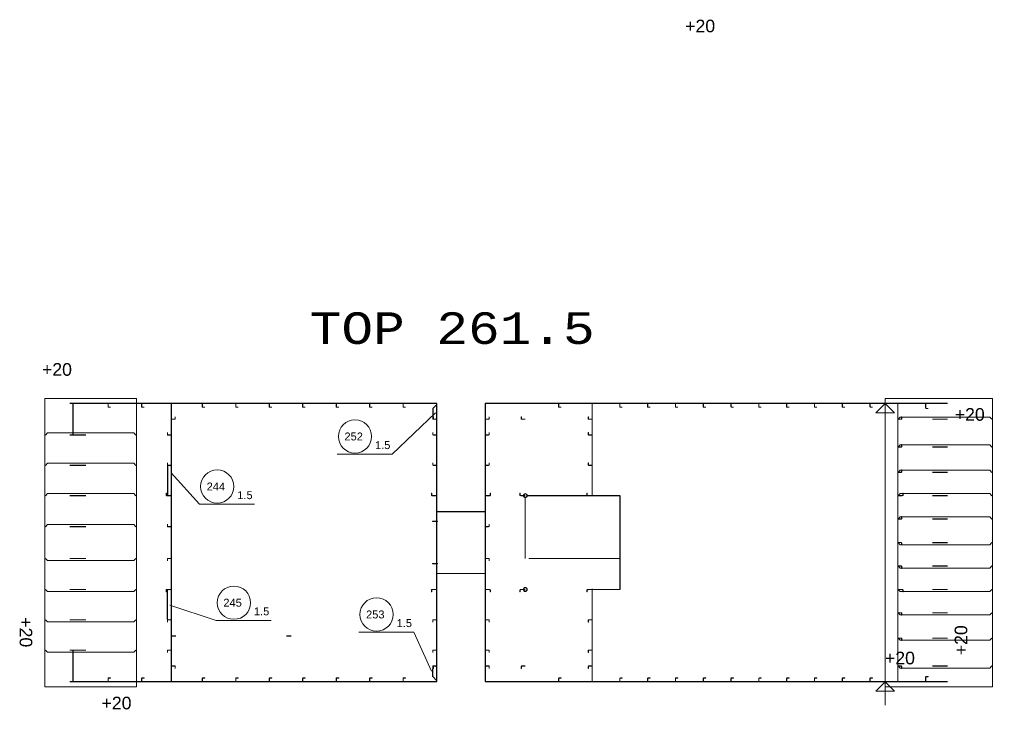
# Model space of a CAD drawing. Header units: inches. Extents: x -13175 to 44880, y -10439 to 22675.
# Drawn here: x -13175 to -5474, y 9105 to 14563 of the extents above; entities that cross this region are included whole.
import ezdxf

# ---------------------------------------------------------------- set-up
doc = ezdxf.new("R2010")
doc.units = ezdxf.units.IN
doc.header["$MEASUREMENT"] = 0
doc.linetypes.add('Short_dashed', pattern=[5, 3.75, -1.25])
doc.layers.get('0').update_dxf_attribs({"linetype": 'CONTINUOUS'})
doc.styles.add('Style_ARIAL', font='ARIAL')
doc.styles.add('Style_Courier_New', font='Courier New')

msp = doc.modelspace()

# ---------------------------------------------------------------- linework, layer by layer
at = {"color": 3, "lineweight": 0}
for p, q in [((-12973.57081, 9285.6668), (-12973.57081, 11565.66672)), ((-12973.57081, 11565.66672), (-12248.57081, 11565.66672)), ((-12248.57081, 11565.66672), (-12248.57081, 9285.6668)), ((-5473.57105, 11565.66672), (-6323.57105, 11565.66672)), ((-6323.57105, 11565.66672), (-6323.57105, 9285.6668)), ((-5473.57105, 9285.6668), (-5473.57105, 11565.66672)), ((-12775.20274, 11527.16689), (-9872.07087, 11527.16689)), ((-12775.20274, 11525.66695), (-9872.07087, 11525.66695)), ((-12751.86671, 11525.66657), (-12751.86671, 11277.66662)), ((-12749.63435, 11525.66657), (-12749.63435, 11277.66662)), ((-12473.57081, 11500.11191), (-12473.57081, 11525.66657)), ((-12472.07087, 11500.11191), (-12472.07087, 11525.66657)), ((-12208.57066, 11500.11191), (-12208.57066, 11525.66657)), ((-12207.07072, 11500.11191), (-12207.07072, 11525.66657)), ((-11973.57081, 9325.66676), (-11973.57081, 11525.66695)), ((-11972.07087, 9325.66676), (-11972.07087, 11525.66695)), ((-11728.57112, 11500.11191), (-11728.57112, 11525.66695)), ((-11727.0708, 11500.11191), (-11727.0708, 11525.66695)), ((-11463.57097, 11500.11191), (-11463.57097, 11525.66695)), ((-11462.07103, 11500.11191), (-11462.07103, 11525.66695)), ((-11198.57081, 11500.11191), (-11198.57081, 11525.66695)), ((-11197.07087, 11500.11191), (-11197.07087, 11525.66695)), ((-10933.57104, 11500.11191), (-10933.57104, 11525.66695)), ((-10932.0711, 11500.11191), (-10932.0711, 11525.66695)), ((-10668.57089, 11500.11191), (-10668.57089, 11525.66695)), ((-10667.07095, 11500.11191), (-10667.07095, 11525.66695)), ((-10403.57112, 11500.11191), (-10403.57112, 11525.66695)), ((-10402.0708, 11500.11191), (-10402.0708, 11525.66695)), ((-10138.57097, 11500.11191), (-10138.57097, 11525.66695)), ((-10137.07103, 11500.11191), (-10137.07103, 11525.66695)), ((-9873.57081, 9325.66676), (-9873.57081, 11525.66657)), ((-9873.57081, 11402.16689), (-9873.57081, 11510.6668)), ((-9872.07087, 9325.66676), (-9872.07087, 11525.66657)), ((-9488.57097, 11525.66695), (-5829.62674, 11525.66695)), ((-9488.57097, 9325.66676), (-9488.57097, 11525.66657)), ((-9487.07103, 9325.66676), (-9487.07103, 11525.66657)), ((-8908.57085, 11500.11191), (-8908.57085, 11525.66657)), ((-8907.07091, 11500.11191), (-8907.07091, 11525.66657)), ((-8643.57089, 10797.66669), (-8643.57089, 11525.66657)), ((-8642.07095, 10797.66669), (-8642.07095, 11525.66657)), ((-8423.571, 11500.11191), (-8423.571, 11525.66657)), ((-8422.07087, 11500.11191), (-8422.07087, 11525.66657)), ((-8203.57093, 11500.11191), (-8203.57093, 11525.66657)), ((-8202.07099, 11500.11191), (-8202.07099, 11525.66657)), ((-7983.57085, 11500.11191), (-7983.57085, 11525.66657)), ((-7982.07091, 11500.11191), (-7982.07091, 11525.66657)), ((-7763.57097, 11500.11191), (-7763.57097, 11525.66657)), ((-7762.07093, 11500.11191), (-7762.07093, 11525.66657)), ((-7543.57089, 11500.11191), (-7543.57089, 11525.66657)), ((-7542.07095, 11500.11191), (-7542.07095, 11525.66657)), ((-7323.57091, 11500.11191), (-7323.57091, 11525.66657)), ((-7322.07097, 11500.11191), (-7322.07097, 11525.66657)), ((-7103.57093, 11500.11191), (-7103.57093, 11525.66657)), ((-7102.07099, 11500.11191), (-7102.07099, 11525.66657)), ((-6883.57095, 11500.11191), (-6883.57095, 11525.66657)), ((-6882.07096, 11500.11191), (-6882.07096, 11525.66657)), ((-6663.57097, 11500.11191), (-6663.57097, 11525.66657)), ((-6662.07093, 11500.11191), (-6662.07093, 11525.66657)), ((-6443.57096, 11500.11191), (-6443.57096, 11525.66657)), ((-6442.07095, 11500.11191), (-6442.07095, 11525.66657)), ((-6223.57106, 9325.66676), (-6223.57106, 11525.66695)), ((-6222.07106, 9325.66676), (-6222.07106, 11525.66695)), ((-6003.57097, 11490.11207), (-6003.57097, 11525.66657)), ((-6002.07096, 11490.11207), (-6002.07096, 11525.66657)), ((-11972.07087, 11402.16689), (-11946.51622, 11402.16689)), ((-11972.07087, 11400.66695), (-11946.51622, 11400.66695)), ((-9899.12547, 11402.16689), (-9873.57081, 11402.16689)), ((-9899.12547, 11400.66657), (-9873.57081, 11400.66657)), ((-9899.07092, 11420.66665), (-9899.07092, 11402.16689)), ((-9899.07092, 11402.16689), (-9873.57081, 11402.16689)), ((-9487.07103, 11402.16689), (-9461.51637, 11402.16689)), ((-9487.07103, 11400.66657), (-9461.51637, 11400.66657)), ((-9199.12566, 11402.16689), (-9173.57081, 11402.16689)), ((-9199.12566, 11400.66657), (-9173.57081, 11400.66657)), ((-8669.12555, 11402.16689), (-8643.57089, 11402.16689)), ((-8669.12555, 11400.66657), (-8643.57089, 11400.66657)), ((-6222.07096, 11402.16689), (-6196.51628, 11402.16689)), ((-6222.07096, 11400.66657), (-6196.51628, 11400.66657)), ((-5949.00113, 11402.66662), (-5829.62664, 11402.66662)), ((-5949.00113, 11400.66657), (-5829.62664, 11400.66657)), ((-12775.20274, 11277.66662), (-12649.61528, 11277.66662)), ((-12775.20274, 11275.66695), (-12649.61528, 11275.66695)), ((-11999.12585, 11277.16689), (-11973.57081, 11277.16689)), ((-11999.12585, 11275.66695), (-11973.57081, 11275.66695)), ((-9899.12547, 11277.16689), (-9873.57081, 11277.16689)), ((-9899.12547, 11275.66657), (-9873.57081, 11275.66657)), ((-9487.07103, 11277.16689), (-9461.51637, 11277.16689)), ((-9487.07103, 11275.66657), (-9461.51637, 11275.66657)), ((-8669.12555, 11277.16689), (-8643.57089, 11277.16689)), ((-8669.12555, 11275.66657), (-8643.57089, 11275.66657)), ((-6222.07096, 11182.16681), (-6196.51628, 11182.16681)), ((-6222.07096, 11180.66687), (-6196.51628, 11180.66687)), ((-5949.00113, 11182.66692), (-5829.62664, 11182.66692)), ((-5949.00113, 11180.66687), (-5829.62664, 11180.66687)), ((-12775.20274, 11037.66684), (-12649.61528, 11037.66684)), ((-12775.20274, 11035.6668), (-12649.61528, 11035.6668)), ((-11999.12585, 11037.16674), (-11973.57081, 11037.16674)), ((-11999.12585, 11035.6668), (-11973.57081, 11035.6668)), ((-11973.57081, 11035.6668), (-11999.07092, 11035.6668)), ((-11973.57081, 10797.66669), (-11973.57081, 11035.6668)), ((-9899.12547, 11037.16674), (-9873.57081, 11037.16674)), ((-9899.12547, 11035.6668), (-9873.57081, 11035.6668)), ((-9487.07103, 11037.16674), (-9461.51637, 11037.16674)), ((-9487.07103, 11035.6668), (-9461.51637, 11035.6668)), ((-8669.12555, 11037.16674), (-8643.57089, 11037.16674)), ((-8669.12555, 11035.6668), (-8643.57089, 11035.6668)), ((-6222.07096, 10982.16681), (-6196.51628, 10982.16681)), ((-6222.07096, 10980.66687), (-6196.51628, 10980.66687)), ((-5949.00113, 10982.66692), (-5829.62664, 10982.66692)), ((-5949.00113, 10980.66687), (-5829.62664, 10980.66687)), ((-12775.20274, 10797.66669), (-12649.61528, 10797.66669)), ((-12775.20274, 10795.66665), (-12649.61528, 10795.66665)), ((-12007.64407, 10797.66669), (-11973.57081, 10797.66669)), ((-12007.64407, 10795.66665), (-11973.57081, 10795.66665)), ((-11999.07092, 10797.66669), (-11973.57081, 10797.66669)), ((-9907.64407, 10797.66669), (-9873.57081, 10797.66669)), ((-9907.64407, 10795.66665), (-9873.57081, 10795.66665)), ((-9487.07103, 10797.66669), (-9452.99815, 10797.66669)), ((-9487.07103, 10795.66665), (-9452.99815, 10795.66665)), ((-9207.64407, 10797.66669), (-9173.571, 10797.66669)), ((-9207.64407, 10795.66665), (-9173.571, 10795.66665)), ((-9157.57083, 10797.66669), (-8423.571, 10797.66669)), ((-9157.57083, 10795.66665), (-8423.571, 10795.66665)), ((-8677.64415, 10797.66669), (-8643.57089, 10797.66669)), ((-8677.64415, 10795.66665), (-8643.57089, 10795.66665)), ((-8423.571, 10053.66683), (-8423.571, 10797.66669)), ((-8421.57096, 10053.66683), (-8421.57096, 10797.66669)), ((-6222.07096, 10797.66669), (-6187.99772, 10797.66669)), ((-6222.07096, 10795.66665), (-6187.99772, 10795.66665)), ((-5949.00113, 10797.66669), (-5829.62664, 10797.66669)), ((-5949.00113, 10795.66665), (-5829.62664, 10795.66665)), ((-9173.57081, 10300.66676), (-9173.57081, 10780.66687)), ((-9171.57096, 10300.66676), (-9171.57096, 10780.66687)), ((-12775.20274, 10552.66681), (-12649.61528, 10552.66681)), ((-11999.12585, 10552.16689), (-11973.57081, 10552.16689)), ((-9487.07103, 10552.1667), (-9461.51637, 10552.1667)), ((-6222.07096, 10612.16674), (-6196.51628, 10612.16674)), ((-6222.07096, 10610.6668), (-6196.51628, 10610.6668)), ((-5949.00113, 10612.66684), (-5829.62664, 10612.66684)), ((-5949.00113, 10610.6668), (-5829.62664, 10610.6668)), ((-12775.20274, 10550.66676), (-12649.61528, 10550.66676)), ((-11999.12585, 10550.66676), (-11973.57081, 10550.66676)), ((-9487.07103, 10550.66676), (-9461.51637, 10550.66676)), ((-6222.07096, 10426.41673), (-6196.51628, 10426.41673)), ((-6222.07096, 10424.91679), (-6196.51628, 10424.91679)), ((-5949.00113, 10426.66678), (-5829.62664, 10426.66678)), ((-5949.00113, 10424.66674), (-5829.62664, 10424.66674)), ((-12775.20274, 10300.66676), (-12649.61528, 10300.66676)), ((-12775.20274, 10298.66691), (-12649.61528, 10298.66691)), ((-11999.12585, 10300.66676), (-11973.57081, 10300.66676)), ((-11999.12585, 10299.16682), (-11973.57081, 10299.16682)), ((-9487.07103, 10300.66676), (-9461.51637, 10300.66676)), ((-9487.07103, 10299.16682), (-9461.51637, 10299.16682)), ((-9142.97084, 10300.66676), (-8423.571, 10300.66676)), ((-9142.97084, 10298.66671), (-8423.571, 10298.66671)), ((-6222.07096, 10240.66672), (-6196.51628, 10240.66672)), ((-6222.07096, 10239.16678), (-6196.51628, 10239.16678)), ((-5949.00113, 10240.66672), (-5829.62664, 10240.66672)), ((-5949.00113, 10238.66668), (-5829.62664, 10238.66668)), ((-12775.20274, 10055.66687), (-12649.61528, 10055.66687)), ((-12775.20274, 10053.66683), (-12649.61528, 10053.66683)), ((-12007.64407, 10055.66687), (-11973.57081, 10055.66687)), ((-12007.64407, 10053.66683), (-11973.57081, 10053.66683)), ((-11999.07092, 10053.66683), (-11973.57081, 10053.66683)), ((-11973.57081, 10053.66683), (-11973.57081, 9815.66691)), ((-9907.64407, 10055.66687), (-9873.57081, 10055.66687)), ((-9907.64407, 10053.66683), (-9873.57081, 10053.66683)), ((-9487.07103, 10055.66687), (-9452.99815, 10055.66687)), ((-9487.07103, 10053.66683), (-9452.99815, 10053.66683)), ((-9207.64407, 10055.66687), (-9173.571, 10055.66687)), ((-9207.64407, 10053.66683), (-9173.571, 10053.66683)), ((-8677.64415, 10055.66668), (-8643.57089, 10055.66668)), ((-8677.64415, 10053.66683), (-8643.57089, 10053.66683)), ((-8643.57089, 10060.6668), (-8643.57089, 9325.66676)), ((-8642.07095, 10060.6668), (-8642.07095, 9325.66676)), ((-8642.07095, 10055.66668), (-8423.571, 10055.66668)), ((-8642.07095, 10053.66683), (-8423.571, 10053.66683)), ((-6222.07096, 10055.66668), (-6187.99772, 10055.66668)), ((-6222.07096, 10053.66683), (-6187.99772, 10053.66683)), ((-5949.00113, 10055.66668), (-5829.62664, 10055.66668)), ((-5949.00113, 10053.66683), (-5829.62664, 10053.66683)), ((-6222.07096, 9870.66684), (-6196.51628, 9870.66684)), ((-6222.07096, 9869.16671), (-6196.51628, 9869.16671)), ((-5949.00113, 9870.66684), (-5829.62664, 9870.66684)), ((-5949.00113, 9868.66679), (-5829.62664, 9868.66679)), ((-12775.20274, 9815.66691), (-12649.61528, 9815.66691)), ((-12775.20274, 9813.66687), (-12649.61528, 9813.66687)), ((-11999.12585, 9815.66691), (-11973.57081, 9815.66691)), ((-11999.12585, 9814.16678), (-11973.57081, 9814.16678)), ((-11973.57081, 9815.66691), (-11999.07092, 9815.66691)), ((-9899.12585, 9815.66691), (-9873.57081, 9815.66691)), ((-9899.12585, 9814.16678), (-9873.57081, 9814.16678)), ((-9487.07103, 9815.66691), (-9461.51637, 9815.66691)), ((-9487.07103, 9814.16678), (-9461.51637, 9814.16678)), ((-8669.12555, 9815.66672), (-8643.57089, 9815.66672)), ((-8669.12555, 9814.16678), (-8643.57089, 9814.16678)), ((-11973.57081, 9688.66687), (-11938.57097, 9688.66687)), ((-11973.57081, 9685.6668), (-11938.57097, 9685.6668)), ((-11060.57109, 9688.66687), (-11025.57086, 9688.66687)), ((-11060.57109, 9685.6668), (-11025.57086, 9685.6668)), ((-6222.07096, 9670.66684), (-6196.51628, 9670.66684)), ((-6222.07096, 9669.16671), (-6196.51628, 9669.16671)), ((-5949.00113, 9670.66684), (-5829.62664, 9670.66684)), ((-5949.00113, 9668.66679), (-5829.62664, 9668.66679)), ((-12775.20274, 9575.66676), (-12649.61528, 9575.66676)), ((-12775.20274, 9573.66691), (-12649.61528, 9573.66691)), ((-12751.86671, 9325.66676), (-12751.86671, 9573.66671)), ((-12749.63435, 9325.66676), (-12749.63435, 9573.66671)), ((-11999.12585, 9575.66676), (-11973.57081, 9575.66676)), ((-11999.12585, 9574.16682), (-11973.57081, 9574.16682)), ((-9899.12547, 9575.66676), (-9873.57081, 9575.66676)), ((-9899.12547, 9574.16682), (-9873.57081, 9574.16682)), ((-9487.07103, 9575.66676), (-9461.51637, 9575.66676)), ((-9487.07103, 9574.16682), (-9461.51637, 9574.16682)), ((-8669.12555, 9575.66676), (-8643.57089, 9575.66676)), ((-8669.12555, 9574.16682), (-8643.57089, 9574.16682)), ((-11972.07087, 9450.66676), (-11946.51622, 9450.66676)), ((-11972.07087, 9449.16682), (-11946.51622, 9449.16682)), ((-9899.12547, 9450.66676), (-9873.57081, 9450.66676)), ((-9899.12547, 9449.16682), (-9873.57081, 9449.16682)), ((-9899.07092, 9430.66687), (-9899.07092, 9449.16682)), ((-9899.07092, 9449.16682), (-9873.57081, 9449.16682)), ((-9873.57081, 9449.16682), (-9873.57081, 9340.66691)), ((-9487.07103, 9450.66676), (-9461.51637, 9450.66676)), ((-9487.07103, 9449.16682), (-9461.51637, 9449.16682)), ((-9199.12566, 9450.66676), (-9173.57081, 9450.66676)), ((-9199.12566, 9449.16682), (-9173.57081, 9449.16682)), ((-8669.12555, 9450.66676), (-8643.57089, 9450.66676)), ((-8669.12555, 9449.16682), (-8643.57089, 9449.16682)), ((-6222.07096, 9450.66676), (-6196.51628, 9450.66676)), ((-6222.07096, 9449.16682), (-6196.51628, 9449.16682)), ((-5949.00113, 9450.66676), (-5829.62664, 9450.66676)), ((-5949.00113, 9448.66671), (-5829.62664, 9448.66671)), ((-12775.20274, 9325.66676), (-9872.07087, 9325.66676)), ((-12775.20274, 9324.16682), (-9872.07087, 9324.16682)), ((-12473.57081, 9351.22161), (-12473.57081, 9325.66676)), ((-12472.07087, 9351.22161), (-12472.07087, 9325.66676)), ((-12208.57066, 9351.22161), (-12208.57066, 9325.66676)), ((-12207.07072, 9351.22161), (-12207.07072, 9325.66676)), ((-11728.57112, 9351.22161), (-11728.57112, 9325.66676)), ((-11727.0708, 9351.22161), (-11727.0708, 9325.66676)), ((-11463.57097, 9351.22161), (-11463.57097, 9325.66676)), ((-11462.07103, 9351.22161), (-11462.07103, 9325.66676)), ((-11198.57081, 9351.22161), (-11198.57081, 9325.66676)), ((-11197.07087, 9351.22161), (-11197.07087, 9325.66676)), ((-10933.57104, 9351.22161), (-10933.57104, 9325.66676)), ((-10932.0711, 9351.22161), (-10932.0711, 9325.66676)), ((-10668.57089, 9351.22161), (-10668.57089, 9325.66676)), ((-10667.07095, 9351.22161), (-10667.07095, 9325.66676)), ((-10403.57112, 9351.22161), (-10403.57112, 9325.66676)), ((-10402.0708, 9351.22161), (-10402.0708, 9325.66676)), ((-10138.57097, 9351.22161), (-10138.57097, 9325.66676)), ((-10137.07103, 9351.22161), (-10137.07103, 9325.66676)), ((-9488.57097, 9325.66676), (-5829.62674, 9325.66676)), ((-8908.57085, 9351.22161), (-8908.57085, 9325.66676)), ((-8907.07091, 9351.22161), (-8907.07091, 9325.66676)), ((-8423.571, 9351.22161), (-8423.571, 9325.66676)), ((-8422.07087, 9351.22161), (-8422.07087, 9325.66676)), ((-8203.57093, 9351.22161), (-8203.57093, 9325.66676)), ((-8202.07099, 9351.22161), (-8202.07099, 9325.66676)), ((-7983.57085, 9351.22161), (-7983.57085, 9325.66676)), ((-7982.07091, 9351.22161), (-7982.07091, 9325.66676)), ((-7763.57097, 9351.22161), (-7763.57097, 9325.66676)), ((-7762.07093, 9351.22161), (-7762.07093, 9325.66676)), ((-7543.57089, 9351.22161), (-7543.57089, 9325.66676)), ((-7542.07095, 9351.22161), (-7542.07095, 9325.66676)), ((-7323.57091, 9351.22161), (-7323.57091, 9325.66676)), ((-7322.07097, 9351.22161), (-7322.07097, 9325.66676)), ((-7103.57093, 9351.22161), (-7103.57093, 9325.66676)), ((-7102.07099, 9351.22161), (-7102.07099, 9325.66676)), ((-6883.57095, 9351.22161), (-6883.57095, 9325.66676)), ((-6882.07096, 9351.22161), (-6882.07096, 9325.66676)), ((-6663.57097, 9351.22161), (-6663.57097, 9325.66676)), ((-6662.07093, 9351.22161), (-6662.07093, 9325.66676)), ((-6443.57096, 9351.22161), (-6443.57096, 9325.66676)), ((-6442.07095, 9351.22161), (-6442.07095, 9325.66676)), ((-6003.57097, 9361.22165), (-6003.57097, 9325.66676)), ((-6002.07096, 9361.22165), (-6002.07096, 9325.66676)), ((-12248.57081, 9285.6668), (-12973.57081, 9285.6668)), ((-6323.57105, 9285.6668), (-5473.57105, 9285.6668))]:
    msp.add_line(p, q, dxfattribs=at)
at = {"color": 1, "linetype": 'Short_dashed', "lineweight": 25}
for p, q in [((-9902.12573, 11487.11181), (-9902.12573, 11420.66665)), ((-12002.12573, 11032.61199), (-12002.12573, 10800.7215)), ((-12002.12573, 9818.72153), (-12002.12573, 10050.61202)), ((-9902.12573, 9364.22171), (-9902.12573, 9430.66687))]:
    msp.add_line(p, q, dxfattribs=at)
at = {"color": 6, "lineweight": 0}
for p, q in [((-6396.95658, 11452.28095), (-6323.57105, 11525.66657)), ((-6323.57105, 11525.66657), (-6250.67478, 11452.28095)), ((-6323.57105, 11342.69194), (-6323.57105, 11525.66657)), ((-6396.95658, 11452.28095), (-6250.67478, 11452.28095)), ((-6396.95658, 9250.28128), (-6323.57105, 9323.66671)), ((-6323.57105, 9323.66671), (-6250.67478, 9250.28128)), ((-6323.57105, 9140.69228), (-6323.57105, 9323.66671)), ((-6396.95658, 9250.28128), (-6250.67478, 9250.28128))]:
    msp.add_line(p, q, dxfattribs=at)
at = {"color": 3, "lineweight": 0}
for points in [[(-12469.071, 11495.6121), (-12453.62567, 11495.6121), (-12453.62567, 11497.11203), (-12469.071, 11497.11203)], [(-12204.07084, 11495.6121), (-12188.62552, 11495.6121), (-12188.62552, 11497.11203), (-12204.07084, 11497.11203)], [(-11724.07092, 11495.6121), (-11708.62559, 11495.6121), (-11708.62559, 11497.11203), (-11724.07092, 11497.11203)], [(-11459.07077, 11495.6121), (-11443.62544, 11495.6121), (-11443.62544, 11497.11203), (-11459.07077, 11497.11203)], [(-11194.071, 11495.6121), (-11178.62567, 11495.6121), (-11178.62567, 11497.11203), (-11194.071, 11497.11203)], [(-10929.07084, 11495.6121), (-10913.62552, 11495.6121), (-10913.62552, 11497.11203), (-10929.07084, 11497.11203)], [(-10664.07107, 11495.6121), (-10648.62574, 11495.6121), (-10648.62574, 11497.11203), (-10664.07107, 11497.11203)], [(-10399.07092, 11495.6121), (-10383.62559, 11495.6121), (-10383.62559, 11497.11203), (-10399.07092, 11497.11203)], [(-10134.07115, 11495.6121), (-10118.62582, 11495.6121), (-10118.62582, 11497.11203), (-10134.07115, 11497.11203)], [(-9873.57081, 11510.6668), (-9878.57112, 11510.6668), (-9899.07092, 11490.16662)], [(-9488.57097, 11527.16689), (-6323.57105, 11527.16689), (-6323.57105, 11527.66662), (-5829.62674, 11527.66662)], [(-8904.07084, 11495.6121), (-8888.62552, 11495.6121), (-8888.62552, 11497.11203), (-8904.07084, 11497.11203)], [(-6659.07096, 11495.6121), (-6643.62563, 11495.6121), (-6643.62563, 11497.11203), (-6659.07096, 11497.11203)], [(-6439.07095, 11495.6121), (-6423.62565, 11495.6121), (-6423.62565, 11497.11203), (-6439.07095, 11497.11203)], [(-5999.07097, 11485.61187), (-5983.62566, 11485.61187), (-5983.62566, 11487.11181), (-5999.07097, 11487.11181)], [(-11942.01602, 11405.16677), (-11942.01602, 11420.6121), (-11943.51596, 11420.6121), (-11943.51596, 11405.16677)], [(-9903.62567, 11405.16677), (-9903.62567, 11420.6121), (-9902.12573, 11420.6121), (-9902.12573, 11405.16677)], [(-9457.01617, 11405.16677), (-9457.01617, 11420.6121), (-9458.51611, 11420.6121), (-9458.51611, 11405.16677)], [(-9203.62567, 11405.16677), (-9203.62567, 11420.6121), (-9202.12554, 11420.6121), (-9202.12554, 11405.16677)], [(-8673.62555, 11405.16677), (-8673.62555, 11420.6121), (-8672.12561, 11420.6121), (-8672.12561, 11405.16677)], [(-5478.97772, 11400.66657), (-5494.75702, 11418.52088), (-6204.62809, 11418.52088), (-6220.40739, 11400.66657)], [(-6192.01628, 11405.16677), (-6192.01628, 11420.6121), (-6193.51628, 11420.6121), (-6193.51628, 11405.16677)], [(-12254.4813, 11275.66695), (-12270.47213, 11293.52088), (-12952.21843, 11293.52088), (-12968.20964, 11275.66695)], [(-9903.62567, 11280.16677), (-9903.62567, 11295.6121), (-9902.12573, 11295.6121), (-9902.12573, 11280.16677)], [(-9457.01617, 11280.16677), (-9457.01617, 11295.6121), (-9458.51611, 11295.6121), (-9458.51611, 11280.16677)], [(-8673.62555, 11280.16677), (-8673.62555, 11295.6121), (-8672.12561, 11295.6121), (-8672.12561, 11280.16677)], [(-5478.97772, 11180.66687), (-5494.75702, 11198.5208), (-6204.62809, 11198.5208), (-6220.40739, 11180.66687)], [(-6192.01628, 11185.16669), (-6192.01628, 11200.61202), (-6193.51628, 11200.61202), (-6193.51628, 11185.16669)], [(-12254.4813, 11035.6668), (-12270.47213, 11053.52073), (-12952.21843, 11053.52073), (-12968.20964, 11035.6668)], [(-8673.62555, 11040.16662), (-8673.62555, 11055.61194), (-8672.12561, 11055.61194), (-8672.12561, 11040.16662)], [(-5478.97772, 10980.66687), (-5494.75702, 10998.5208), (-6204.62809, 10998.5208), (-6220.40739, 10980.66687)], [(-6192.01628, 10985.16669), (-6192.01628, 11000.61202), (-6193.51628, 11000.61202), (-6193.51628, 10985.16669)], [(-12254.4813, 10795.66665), (-12270.47213, 10813.52095), (-12952.21843, 10813.52095), (-12968.20964, 10795.66665)], [(-9913.64383, 10801.66678), (-9913.64383, 10815.59386), (-9911.64416, 10815.59386), (-9911.64416, 10801.66678)], [(-9213.64402, 10801.66678), (-9213.64402, 10815.59386), (-9211.64397, 10815.59386), (-9211.64397, 10801.66678)], [(-8683.64409, 10801.66678), (-8683.64409, 10815.59386), (-8681.64424, 10815.59386), (-8681.64424, 10801.66678)], [(-5478.97772, 10795.66665), (-5494.75702, 10813.52057), (-6204.62809, 10813.52057), (-6220.40739, 10795.66665)], [(-6181.99772, 10801.66678), (-6181.99772, 10815.59386), (-6183.99772, 10815.59386), (-6183.99772, 10801.66678)], [(-5478.97772, 10610.6668), (-5494.75702, 10628.52073), (-6204.62809, 10628.52073), (-6220.40739, 10610.6668)], [(-6192.01628, 10615.16681), (-6192.01628, 10630.61194), (-6193.51628, 10630.61194), (-6193.51628, 10615.16681)], [(-12254.4813, 10550.66676), (-12270.47213, 10568.52088), (-12952.21843, 10568.52088), (-12968.20964, 10550.66676)], [(-9457.01617, 10555.16677), (-9457.01617, 10570.6121), (-9458.51611, 10570.6121), (-9458.51611, 10555.16677)], [(-5478.97772, 10426.66678), (-5494.75702, 10408.81286), (-6204.62809, 10408.81286), (-6220.40739, 10426.66678)], [(-6192.01628, 10421.91672), (-6192.01628, 10406.47158), (-6193.51628, 10406.47158), (-6193.51628, 10421.91672)], [(-12254.4813, 10300.66676), (-12270.47213, 10282.81283), (-12952.21843, 10282.81283), (-12968.20964, 10300.66676)], [(-9457.01617, 10296.16675), (-9457.01617, 10280.72142), (-9458.51611, 10280.72142), (-9458.51611, 10296.16675)], [(-5478.97772, 10240.66672), (-5494.75702, 10222.81279), (-6204.62809, 10222.81279), (-6220.40739, 10240.66672)], [(-6192.01628, 10236.16671), (-6192.01628, 10220.72158), (-6193.51628, 10220.72158), (-6193.51628, 10236.16671)], [(-12254.4813, 10055.66687), (-12270.47213, 10037.81276), (-12952.21843, 10037.81276), (-12968.20964, 10055.66687)], [(-5478.97772, 10055.66668), (-5494.75702, 10037.81276), (-6204.62809, 10037.81276), (-6220.40739, 10055.66668)], [(-6181.99772, 10049.66674), (-6181.99772, 10035.73985), (-6183.99772, 10035.73985), (-6183.99772, 10049.66674)], [(-5478.97772, 9870.66684), (-5494.75702, 9852.81272), (-6204.62809, 9852.81272), (-6220.40739, 9870.66684)], [(-6192.01628, 9866.16683), (-6192.01628, 9850.7215), (-6193.51628, 9850.7215), (-6193.51628, 9866.16683)], [(-12254.4813, 9815.66691), (-12270.47213, 9797.81279), (-12952.21843, 9797.81279), (-12968.20964, 9815.66691)], [(-5478.97772, 9670.66684), (-5494.75702, 9652.81272), (-6204.62809, 9652.81272), (-6220.40739, 9670.66684)], [(-6192.01628, 9666.16683), (-6192.01628, 9650.7215), (-6193.51628, 9650.7215), (-6193.51628, 9666.16683)], [(-12254.4813, 9575.66676), (-12270.47213, 9557.81283), (-12952.21843, 9557.81283), (-12968.20964, 9575.66676)], [(-12003.62567, 9571.16675), (-12003.62567, 9555.72162), (-12002.12573, 9555.72162), (-12002.12573, 9571.16675)], [(-9903.62567, 9571.16675), (-9903.62567, 9555.72162), (-9902.12573, 9555.72162), (-9902.12573, 9571.16675)], [(-9457.01617, 9571.16675), (-9457.01617, 9555.72162), (-9458.51611, 9555.72162), (-9458.51611, 9571.16675)], [(-8673.62555, 9571.16675), (-8673.62555, 9555.72162), (-8672.12561, 9555.72162), (-8672.12561, 9571.16675)], [(-11942.01602, 9446.16675), (-11942.01602, 9430.72162), (-11943.51596, 9430.72162), (-11943.51596, 9446.16675)], [(-9903.62567, 9446.16675), (-9903.62567, 9430.72162), (-9902.12573, 9430.72162), (-9902.12573, 9446.16675)], [(-9457.01617, 9446.16675), (-9457.01617, 9430.72162), (-9458.51611, 9430.72162), (-9458.51611, 9446.16675)], [(-9203.62567, 9446.16675), (-9203.62567, 9430.72162), (-9202.12554, 9430.72162), (-9202.12554, 9446.16675)], [(-8673.62555, 9446.16675), (-8673.62555, 9430.72162), (-8672.12561, 9430.72162), (-8672.12561, 9446.16675)], [(-5478.97772, 9450.66676), (-5494.75702, 9432.81283), (-6204.62809, 9432.81283), (-6220.40739, 9450.66676)], [(-6192.01628, 9446.16675), (-6192.01628, 9430.72162), (-6193.51628, 9430.72162), (-6193.51628, 9446.16675)], [(-12469.071, 9355.72162), (-12453.62567, 9355.72162), (-12453.62567, 9354.22168), (-12469.071, 9354.22168)], [(-12204.07084, 9355.72162), (-12188.62552, 9355.72162), (-12188.62552, 9354.22168), (-12204.07084, 9354.22168)], [(-11724.07092, 9355.72162), (-11708.62559, 9355.72162), (-11708.62559, 9354.22168), (-11724.07092, 9354.22168)], [(-11459.07077, 9355.72162), (-11443.62544, 9355.72162), (-11443.62544, 9354.22168), (-11459.07077, 9354.22168)], [(-11194.071, 9355.72162), (-11178.62567, 9355.72162), (-11178.62567, 9354.22168), (-11194.071, 9354.22168)], [(-10929.07084, 9355.72162), (-10913.62552, 9355.72162), (-10913.62552, 9354.22168), (-10929.07084, 9354.22168)], [(-10664.07107, 9355.72162), (-10648.62574, 9355.72162), (-10648.62574, 9354.22168), (-10664.07107, 9354.22168)], [(-10399.07092, 9355.72162), (-10383.62559, 9355.72162), (-10383.62559, 9354.22168), (-10399.07092, 9354.22168)], [(-10134.07115, 9355.72162), (-10118.62582, 9355.72162), (-10118.62582, 9354.22168), (-10134.07115, 9354.22168)], [(-9873.57081, 9340.66691), (-9878.57112, 9340.66691), (-9899.07092, 9361.16691)], [(-9488.57097, 9324.16682), (-6323.57105, 9324.16682), (-6323.57105, 9323.66691), (-5829.62674, 9323.66691)], [(-8904.07084, 9355.72162), (-8888.62552, 9355.72162), (-8888.62552, 9354.22168), (-8904.07084, 9354.22168)], [(-6879.07094, 9355.72162), (-6863.62566, 9355.72162), (-6863.62566, 9354.22168), (-6879.07094, 9354.22168)], [(-6659.07096, 9355.72162), (-6643.62563, 9355.72162), (-6643.62563, 9354.22168), (-6659.07096, 9354.22168)], [(-6439.07095, 9355.72162), (-6423.62565, 9355.72162), (-6423.62565, 9354.22168), (-6439.07095, 9354.22168)], [(-5999.07097, 9365.72165), (-5983.62566, 9365.72165), (-5983.62566, 9364.22152), (-5999.07097, 9364.22152)]]:
    msp.add_lwpolyline(points, dxfattribs=at)
at = {"color": 1, "lineweight": 0}
for points in [[(-9899.07092, 11490.16662), (-9903.62567, 11485.61187), (-9903.62567, 11420.66665), (-9899.07092, 11420.66665)], [(-8419.071, 11495.6121), (-8403.62567, 11495.6121), (-8403.62567, 11497.11203), (-8419.071, 11497.11203)], [(-8199.07092, 11495.6121), (-8183.62559, 11495.6121), (-8183.62559, 11497.11203), (-8199.07092, 11497.11203)], [(-7979.07084, 11495.6121), (-7963.62571, 11495.6121), (-7963.62571, 11497.11203), (-7979.07084, 11497.11203)], [(-7759.07096, 11495.6121), (-7743.62563, 11495.6121), (-7743.62563, 11497.11203), (-7759.07096, 11497.11203)], [(-7539.07098, 11495.6121), (-7523.62565, 11495.6121), (-7523.62565, 11497.11203), (-7539.07098, 11497.11203)], [(-7319.0709, 11495.6121), (-7303.62567, 11495.6121), (-7303.62567, 11497.11203), (-7319.0709, 11497.11203)], [(-7099.07092, 11495.6121), (-7083.62559, 11495.6121), (-7083.62559, 11497.11203), (-7099.07092, 11497.11203)], [(-6879.07094, 11495.6121), (-6863.62566, 11495.6121), (-6863.62566, 11497.11203), (-6879.07094, 11497.11203)], [(-9883.27502, 11451.4421), (-10225.44535, 11123.93584), (-10660.32046, 11123.93584)], [(-12003.62567, 11280.16677), (-12003.62567, 11295.6121), (-12002.12573, 11295.6121), (-12002.12573, 11280.16677)], [(-12003.62567, 11040.16662), (-12003.62567, 11055.61194), (-12002.12573, 11055.61194), (-12002.12573, 11040.16662)], [(-11999.07092, 11035.6668), (-12003.62567, 11031.11205), (-12003.62567, 10802.22144), (-11999.07092, 10797.66669)], [(-9903.62567, 11040.16662), (-9903.62567, 11055.61194), (-9902.12573, 11055.61194), (-9902.12573, 11040.16662)], [(-9457.01617, 11040.16662), (-9457.01617, 11055.61194), (-9458.51611, 11055.61194), (-9458.51611, 11040.16662)], [(-11975.40492, 10977.29125), (-11750.5495, 10727.99544), (-11315.67439, 10727.99544)], [(-9446.99801, 10801.66678), (-9446.99801, 10815.59386), (-9448.99806, 10815.59386), (-9448.99806, 10801.66678)], [(-9906.571, 10594.6897), (-9866.57084, 10594.6897), (-9866.57084, 10591.22558), (-9906.571, 10591.22558), (-9906.571, 10594.6897)], [(-9906.571, 10256.64382), (-9866.57084, 10256.64382), (-9866.57084, 10260.10795), (-9906.571, 10260.10795), (-9906.571, 10256.64382)], [(-11999.07092, 9815.66691), (-12003.62567, 9820.22166), (-12003.62567, 10049.11208), (-11999.07092, 10053.66683)], [(-9913.64383, 10049.66674), (-9913.64383, 10035.73985), (-9911.64416, 10035.73985), (-9911.64416, 10049.66674)], [(-9446.99801, 10049.66674), (-9446.99801, 10035.73985), (-9448.99806, 10035.73985), (-9448.99806, 10049.66674)], [(-9213.64402, 10049.66674), (-9213.64402, 10035.73985), (-9211.64397, 10035.73985), (-9211.64397, 10049.66674)], [(-8683.64409, 10049.66674), (-8683.64409, 10035.73985), (-8681.64424, 10035.73985), (-8681.64424, 10049.66674)], [(-11985.18123, 9931.22611), (-11618.56936, 9809.02247), (-11183.69426, 9809.02247)], [(-12003.62567, 9811.16691), (-12003.62567, 9795.72158), (-12002.12573, 9795.72158), (-12002.12573, 9811.16691)], [(-9903.62567, 9811.16691), (-9903.62567, 9795.72158), (-9902.12573, 9795.72158), (-9902.12573, 9811.16691)], [(-9457.01617, 9811.16691), (-9457.01617, 9795.72158), (-9458.51611, 9795.72158), (-9458.51611, 9811.16691)], [(-8673.62555, 9811.16671), (-8673.62555, 9795.72158), (-8672.12561, 9795.72158), (-8672.12561, 9811.16671)], [(-9912.60394, 9408.19373), (-10054.36, 9716.14756), (-10489.2351, 9716.14756)], [(-9899.07092, 9361.16691), (-9903.62567, 9365.72165), (-9903.62567, 9430.66687), (-9899.07092, 9430.66687)], [(-8419.071, 9355.72162), (-8403.62567, 9355.72162), (-8403.62567, 9354.22168), (-8419.071, 9354.22168)], [(-8199.07092, 9355.72162), (-8183.62559, 9355.72162), (-8183.62559, 9354.22168), (-8199.07092, 9354.22168)], [(-7979.07084, 9355.72162), (-7963.62571, 9355.72162), (-7963.62571, 9354.22168), (-7979.07084, 9354.22168)], [(-7759.07096, 9355.72162), (-7743.62563, 9355.72162), (-7743.62563, 9354.22168), (-7759.07096, 9354.22168)], [(-7539.07098, 9355.72162), (-7523.62565, 9355.72162), (-7523.62565, 9354.22168), (-7539.07098, 9354.22168)], [(-7319.0709, 9355.72162), (-7303.62567, 9355.72162), (-7303.62567, 9354.22168), (-7319.0709, 9354.22168)], [(-7099.07092, 9355.72162), (-7083.62559, 9355.72162), (-7083.62559, 9354.22168), (-7099.07092, 9354.22168)]]:
    msp.add_lwpolyline(points, dxfattribs=at)
at = {"color": 2, "lineweight": 0}
for points in [[(-12013.64383, 10801.66678), (-12013.64383, 10815.59386), (-12011.64378, 10815.59386), (-12011.64378, 10801.66678)], [(-12003.62567, 10555.16677), (-12003.62567, 10570.6121), (-12002.12573, 10570.6121), (-12002.12573, 10555.16677)], [(-12003.62567, 10296.16675), (-12003.62567, 10280.72162), (-12002.12573, 10280.72162), (-12002.12573, 10296.16675)], [(-12013.64383, 10049.66674), (-12013.64383, 10035.73985), (-12011.64378, 10035.73985), (-12011.64378, 10049.66674)]]:
    msp.add_lwpolyline(points, dxfattribs=at)
at = {"color": 1, "lineweight": 0}
for points in [[(-9183.38469, 10785.35285, -0.4142094851), (-9183.38469, 10807.98049, -0.4142129719), (-9160.75724, 10807.98049, -0.4142094851), (-9160.75724, 10785.35285, -0.4142129719), (-9183.38469, 10785.35285), (-9183.38469, 10787.4742), (-9181.26334, 10787.4742, -0.4142100215), (-9181.26334, 10805.85914, -0.414214313), (-9162.8786, 10805.85914, -0.4142100215), (-9162.8786, 10787.4742, -0.414214313), (-9181.26334, 10787.4742, -0.414214313)], [(-9183.38469, 10043.35303, -0.4142129719), (-9183.38469, 10065.98048, -0.4142129719), (-9160.75724, 10065.98048, -0.4142129719), (-9160.75724, 10043.35303, -0.4142129719), (-9183.38469, 10043.35303), (-9183.38469, 10045.47438), (-9181.26334, 10045.47438, -0.414214313), (-9181.26334, 10063.85913, -0.414214313), (-9162.8786, 10063.85913, -0.414214313), (-9162.8786, 10045.47438, -0.414214313), (-9181.26334, 10045.47438, -0.414214313)]]:
    msp.add_lwpolyline(points, format="xyb", dxfattribs=at)
at = {"color": 4, "lineweight": 0}
for points in [[(-9488.57097, 10671.30599), (-9872.57098, 10671.30599), (-9872.57098, 10669.18521), (-9488.57097, 10669.18521)], [(-9488.57097, 10180.02753), (-9872.57098, 10180.02753), (-9872.57098, 10182.14831), (-9488.57097, 10182.14831)]]:
    msp.add_lwpolyline(points, dxfattribs=at)
at = {"color": 1, "lineweight": 0}
for centre in [(-10519.42042, 11264.83588), (-11609.64946, 10868.89548), (-11477.66932, 9949.9227), (-10348.33506, 9857.0478)]:
    msp.add_circle(centre, 131.50685, dxfattribs=at)
at = {"color": 3, "lineweight": 0}
for centre, radius, start, end in [((-12469.071, 11500.11191), 4.49969, 179.998352051, 270.001647949), ((-12469.071, 11500.11191), 2.99979, 179.998352051, 270.001647949), ((-12204.07084, 11500.11191), 4.49969, 179.998352051, 270.001647949), ((-12204.07084, 11500.11191), 2.99979, 179.998352051, 270.001647949), ((-11724.07092, 11500.11229), 4.50001, 180.002502441, 270.002349854), ((-11724.07092, 11500.11191), 2.99979, 179.998352051, 270.001647949), ((-11459.07077, 11500.11229), 4.50001, 180.002502441, 270.002349854), ((-11459.07077, 11500.11229), 3.00012, 180.004577637, 270.002716064), ((-11194.071, 11500.11191), 4.49969, 179.998352051, 270.001647949), ((-11194.071, 11500.11191), 2.99979, 179.998352051, 270.001647949), ((-10929.07084, 11500.11229), 4.50001, 180.002502441, 270.002349854), ((-10929.07084, 11500.11229), 3.00012, 180.004577637, 270.002716064), ((-10664.07107, 11500.11191), 4.49969, 179.998352051, 270.001647949), ((-10664.07107, 11500.11191), 2.99979, 179.998352051, 270.001647949), ((-10399.07092, 11500.11229), 4.50001, 180.002502441, 270.002349854), ((-10399.07092, 11500.11191), 2.99979, 179.998352051, 270.001647949), ((-10134.07115, 11500.11191), 4.49969, 179.998352051, 270.001647949), ((-10134.07115, 11500.11191), 2.99979, 179.998352051, 270.001647949), ((-8904.07103, 11500.11191), 4.49985, 180.000427246, 270.00201416), ((-8904.07103, 11500.11191), 2.99995, 180.001464844, 270.002166748), ((-8419.07119, 11500.11191), 4.49985, 180.000427246, 270.00201416), ((-8419.071, 11500.11191), 2.99979, 179.998352051, 270.001647949), ((-8199.07111, 11500.11191), 4.49985, 180.000427246, 270.00201416), ((-8199.07111, 11500.11191), 2.99995, 180.001464844, 270.002166748), ((-7979.07103, 11500.11191), 4.49985, 180.000427246, 270.00201416), ((-7979.07103, 11500.11191), 2.99995, 180.001464844, 270.002166748), ((-7759.07115, 11500.11191), 4.49985, 180.000427246, 270.00201416), ((-7759.07105, 11500.11191), 2.99987, 179.999908447, 270.001922607), ((-7539.07117, 11500.11191), 4.49977, 179.999389648, 270.001831055), ((-7539.07107, 11500.11191), 2.99987, 179.999908447, 270.001922607), ((-7319.07109, 11500.11191), 4.49985, 180.000427246, 270.00201416), ((-7319.071, 11500.11191), 2.99995, 180.001464844, 270.002166748), ((-7099.07111, 11500.11191), 4.49985, 180.000427246, 270.00201416), ((-7099.07101, 11500.11191), 2.99995, 180.001464844, 270.002166748), ((-6879.07108, 11500.11191), 4.49985, 180.000427246, 270.00201416), ((-6879.07103, 11500.11191), 2.99991, 180.000686646, 270.002044678), ((-6659.0711, 11500.11191), 4.49985, 180.000427246, 270.00201416), ((-6659.07105, 11500.11191), 2.99987, 179.999908447, 270.001922607), ((-6439.07112, 11500.11191), 4.49985, 180.000427246, 270.00201416), ((-6439.07105, 11500.11191), 2.99989, 180.000305176, 270.001983643), ((-5999.0708, 11490.11207), 4.50018, 179.999710083, 269.99786377), ((-5999.07075, 11490.11207), 3.00022, 179.999237061, 269.995758057), ((-11946.51622, 11405.16715), 4.50001, 269.997650146, 359.997497559), ((-11946.51622, 11405.16715), 3.00012, 269.997283936, 359.995422363), ((-9899.12547, 11405.16677), 4.50034, 180.001785278, 269.998199463), ((-9899.12547, 11405.16715), 3.00012, 180.004577637, 270.002716064), ((-9873.57081, 11402.16651), 5.0002, 89.99874115, 179.996887207), ((-9461.51637, 11405.16715), 3.00012, 269.997283936, 359.995422363), ((-9461.51637, 11405.16677), 4.50034, 270.001800537, 359.998199463), ((-9199.12547, 11405.16677), 4.50018, 179.999710083, 269.99786377), ((-9199.12566, 11405.16677), 2.99979, 179.998352051, 270.001647949), ((-8669.12536, 11405.16677), 4.50018, 179.999710083, 269.99786377), ((-8669.12574, 11405.16677), 2.99995, 180.001464844, 270.002166748), ((-6196.51645, 11405.16677), 4.50017, 270.002166748, 0.000379937), ((-6196.51617, 11405.16677), 2.9999, 269.998016357, 359.999664307), ((-11999.12585, 11280.16677), 4.49969, 179.998352051, 270.001647949), ((-11999.12585, 11280.16677), 2.99979, 179.998352051, 270.001647949), ((-9899.12547, 11280.16677), 4.50034, 180.001785278, 269.998199463), ((-9899.12547, 11280.16715), 3.00012, 180.004577637, 270.002716064), ((-9461.51637, 11280.16715), 3.00012, 269.997283936, 359.995422363), ((-9461.51637, 11280.16677), 4.50034, 270.001800537, 359.998199463), ((-8669.12536, 11280.16677), 4.50018, 179.999710083, 269.99786377), ((-8669.12574, 11280.16677), 2.99995, 180.001464844, 270.002166748), ((-6196.51612, 11185.16669), 4.49984, 269.998016357, 359.999664307), ((-6196.51617, 11185.16669), 2.9999, 269.998016357, 359.999664307), ((-11999.12585, 11040.16662), 4.49969, 179.998352051, 270.001647949), ((-11999.12585, 11040.16662), 2.99979, 179.998352051, 270.001647949), ((-11973.57081, 11035.66718), 5.0002, 180.003112793, 270.001251221), ((-9899.12547, 11040.167), 4.50001, 180.002502441, 270.002349854), ((-9899.12547, 11040.167), 3.00012, 180.004577637, 270.002716064), ((-9461.51637, 11040.167), 4.50001, 269.997650146, 359.997497559), ((-9461.51637, 11040.167), 3.00012, 269.997283936, 359.995422363), ((-8669.12574, 11040.16662), 4.49985, 180.000427246, 270.00201416), ((-8669.12574, 11040.16662), 2.99995, 180.001464844, 270.002166748), ((-6196.51612, 10985.16669), 4.49984, 269.998016357, 359.999664307), ((-6196.51617, 10985.16669), 2.9999, 269.998016357, 359.999664307), ((-12007.64407, 10801.6664), 5.99991, 179.997817993, 269.998535156), ((-12007.64407, 10801.6664), 3.99983, 179.996261597, 269.998260498), ((-11973.57081, 10797.66631), 5.0002, 89.99874115, 179.996887207), ((-9907.64407, 10801.6664), 5.99991, 179.997817993, 269.998535156), ((-9907.64407, 10801.66678), 4.00016, 180.000930786, 269.999084473), ((-9452.99815, 10801.66678), 4.00016, 270.000915527, 359.999084473), ((-9452.99815, 10801.66678), 6.00023, 270.000946045, 359.999053955), ((-9207.64388, 10801.66678), 6.00007, 179.99937439, 269.998809814), ((-9207.64407, 10801.66678), 3.99999, 179.998596191, 269.998657227), ((-8677.64396, 10801.66678), 6.00007, 179.99937439, 269.998809814), ((-8677.64415, 10801.66678), 4.00016, 180.000930786, 269.999084473), ((-6187.99784, 10801.66678), 6.00012, 270.00112915, 0.000185927), ((-6187.9978, 10801.66678), 4.00008, 270.00112915, 0.000162719), ((-11999.12585, 10555.16658), 4.49985, 179.998001099, 269.999572754), ((-11999.12585, 10555.16677), 2.99979, 179.998352051, 270.001647949), ((-9461.51637, 10555.16696), 4.50018, 269.999725342, 359.99786377), ((-9461.51637, 10555.16696), 3.00028, 270.000396729, 359.99597168), ((-6196.51633, 10615.16681), 3.00006, 270.00112915, 0.000185927), ((-6196.51628, 10615.16681), 4.50001, 270.000091553, 0.000024329), ((-6196.51628, 10421.91672), 4.50001, 359.999969482, 89.999908447), ((-6196.51633, 10421.91672), 3.00006, 359.999816895, 89.998878479), ((-11999.12585, 10296.16694), 4.49985, 90.000427246, 180.001998901), ((-11999.12585, 10296.16694), 2.99995, 90.001464844, 180.002182007), ((-9461.51637, 10296.16656), 4.50018, 0.002145768, 90.000282288), ((-9461.51637, 10296.16656), 3.00028, 0.00404057, 89.999603271), ((-6196.51628, 10236.16671), 4.50001, 359.999969482, 89.999908447), ((-6196.51633, 10236.16671), 3.00006, 359.999816895, 89.998878479), ((-12007.64407, 10049.66693), 5.99991, 90.001464844, 180.002182007), ((-12007.64407, 10049.66693), 3.99983, 90.001731873, 180.003738403), ((-11973.57081, 10053.66702), 5.0002, 180.003112793, 270.001251221), ((-9907.64407, 10049.66693), 5.99991, 90.001464844, 180.002182007), ((-9907.64407, 10049.66674), 4.00016, 90.000930786, 179.999069214), ((-9452.99815, 10049.66674), 4.00016, 0.00093037, 89.999069214), ((-9452.99815, 10049.66655), 6.00023, 0.00093128, 89.999069214), ((-9207.64388, 10049.66674), 6.00007, 90.001197815, 180.00062561), ((-9207.64407, 10049.66693), 3.99999, 90.001327515, 180.001403809), ((-8677.64415, 10049.66674), 5.99991, 89.999641418, 180.000350952), ((-8677.64415, 10049.66674), 4.00016, 90.000930786, 179.999069214), ((-6187.99768, 10049.66674), 5.99996, 0.000080802, 90.000434875), ((-6187.9978, 10049.66674), 4.00008, 359.999847412, 89.998878479), ((-6196.51628, 9866.16683), 4.50001, 359.999969482, 89.999908447), ((-6196.51617, 9866.16683), 2.9999, 0.000347549, 90.001983643), ((-11999.12585, 9811.1671), 4.49985, 90.000427246, 180.001998901), ((-11999.12585, 9811.16691), 2.99979, 89.998352051, 180.001647949), ((-11973.57081, 9815.66672), 5.0002, 89.99874115, 179.996887207), ((-9899.12585, 9811.1671), 4.49985, 90.000427246, 180.001998901), ((-9899.12585, 9811.16691), 2.99979, 89.998352051, 180.001647949), ((-9461.51637, 9811.16671), 3.00012, 0.004574277, 90.002708435), ((-9461.51637, 9811.16671), 4.50018, 0.002145768, 90.000282288), ((-8669.12555, 9811.16671), 4.50001, 90.000076294, 179.999923706), ((-8669.12555, 9811.16671), 3.00012, 90.000930786, 179.999069214), ((-6196.51628, 9666.16683), 4.50001, 359.999969482, 89.999908447), ((-6196.51617, 9666.16683), 2.9999, 0.000347549, 90.001983643), ((-11999.12585, 9571.16694), 4.49985, 90.000427246, 180.001998901), ((-11999.12585, 9571.16694), 2.99995, 90.001464844, 180.002182007), ((-9899.12547, 9571.16656), 4.50018, 89.999717712, 179.997848511), ((-9899.12547, 9571.16656), 3.00028, 90.000396729, 179.995956421), ((-9461.51637, 9571.16656), 4.50018, 0.002145768, 90.000282288), ((-9461.51637, 9571.16656), 3.00028, 0.00404057, 89.999603271), ((-8669.12555, 9571.16675), 4.50001, 90.000076294, 179.999923706), ((-8669.12555, 9571.16675), 3.00012, 90.000930786, 179.999069214), ((-11946.51622, 9446.16656), 4.50018, 0.002145768, 90.000282288), ((-11946.51622, 9446.16656), 3.00028, 0.00404057, 89.999603271), ((-9899.12547, 9446.16656), 4.50018, 89.999717712, 179.997848511), ((-9899.12547, 9446.16656), 3.00028, 90.000396729, 179.995956421), ((-9873.57081, 9449.16701), 5.0002, 180.003112793, 270.001251221), ((-9461.51637, 9446.16656), 4.50018, 0.002145768, 90.000282288), ((-9461.51637, 9446.16656), 3.00028, 0.00404057, 89.999603271), ((-9199.12566, 9446.16675), 4.50001, 90.000076294, 179.999923706), ((-9199.12566, 9446.16694), 2.99995, 90.001464844, 180.002182007), ((-8669.12555, 9446.16675), 4.50001, 90.000076294, 179.999923706), ((-8669.12555, 9446.16675), 3.00012, 90.000930786, 179.999069214), ((-6196.51628, 9446.16675), 4.50001, 359.999969482, 89.999908447), ((-6196.51633, 9446.16675), 3.00006, 359.999816895, 89.998878479), ((-12469.071, 9351.2218), 4.49985, 90.000427246, 180.001998901), ((-12469.071, 9351.2218), 2.99995, 90.001464844, 180.002182007), ((-12204.07084, 9351.2218), 4.49985, 90.000427246, 180.001998901), ((-12204.07084, 9351.2218), 2.99995, 90.001464844, 180.002182007), ((-11724.07092, 9351.22142), 4.50018, 89.999717712, 179.997848511), ((-11724.07092, 9351.2218), 2.99995, 90.001464844, 180.002182007), ((-11459.07077, 9351.22142), 4.50018, 89.999717712, 179.997848511), ((-11459.07077, 9351.22142), 3.00028, 90.000396729, 179.995956421), ((-11194.071, 9351.2218), 4.49985, 90.000427246, 180.001998901), ((-11194.071, 9351.2218), 2.99995, 90.001464844, 180.002182007), ((-10929.07084, 9351.22142), 4.50018, 89.999717712, 179.997848511), ((-10929.07084, 9351.22142), 3.00028, 90.000396729, 179.995956421), ((-10664.07107, 9351.2218), 4.49985, 90.000427246, 180.001998901), ((-10664.07107, 9351.2218), 2.99995, 90.001464844, 180.002182007), ((-10399.07092, 9351.22142), 4.50018, 89.999717712, 179.997848511), ((-10399.07092, 9351.2218), 2.99995, 90.001464844, 180.002182007), ((-10134.07115, 9351.2218), 4.49985, 90.000427246, 180.001998901), ((-10134.07115, 9351.2218), 2.99995, 90.001464844, 180.002182007), ((-8904.07084, 9351.22161), 4.50001, 90.000076294, 179.999923706), ((-8904.07084, 9351.22161), 3.00012, 90.000930786, 179.999069214), ((-8419.071, 9351.22161), 4.50001, 90.000076294, 179.999923706), ((-8419.071, 9351.2218), 2.99995, 90.001464844, 180.002182007), ((-8199.07092, 9351.22161), 4.50001, 90.000076294, 179.999923706), ((-8199.07092, 9351.22161), 3.00012, 90.000930786, 179.999069214), ((-7979.07084, 9351.22161), 4.50001, 90.000076294, 179.999923706), ((-7979.07084, 9351.22161), 3.00012, 90.000930786, 179.999069214), ((-7759.07096, 9351.22161), 4.50001, 90.000076294, 179.999923706), ((-7759.07086, 9351.22161), 3.00004, 90.001197815, 180.00062561), ((-7539.07098, 9351.22161), 4.49993, 90.00025177, 180.000961304), ((-7539.07088, 9351.22161), 3.00004, 90.001197815, 180.00062561), ((-7319.0709, 9351.22161), 4.50001, 90.000076294, 179.999923706), ((-7319.07081, 9351.22161), 3.00012, 90.000930786, 179.999069214), ((-7099.07092, 9351.22161), 4.50001, 90.000076294, 179.999923706), ((-7099.07082, 9351.22161), 3.00012, 90.000930786, 179.999069214), ((-6879.07094, 9351.22161), 4.50001, 90.000076294, 179.999923706), ((-6879.07089, 9351.22161), 3.00008, 90.001068115, 179.999847412), ((-6659.07096, 9351.22161), 4.50001, 90.000076294, 179.999923706), ((-6659.07091, 9351.22161), 3.00004, 90.001197815, 180.00062561), ((-6439.07095, 9351.22161), 4.50001, 90.000076294, 179.999923706), ((-6439.07091, 9351.22161), 3.00006, 90.00112915, 180.000228882), ((-5999.07097, 9361.22165), 4.50001, 90.000076294, 179.999923706), ((-5999.07106, 9361.22165), 2.99989, 89.998023987, 179.999694824)]:
    msp.add_arc(centre, radius, start, end, dxfattribs=at)

# ---------------------------------------------------------------- texts
at = {"color": 3, "lineweight": 0, "style": 'Style_ARIAL'}
for p in [(-7906.05601, 14461.04407), (-12996.69627, 11744.7988), (-5772.32107, 11388.90929), (-6324.82106, 9462.42442), (-12525.44574, 9106.53491)]:
    msp.add_text('+20', height=100, dxfattribs=at).set_placement(p)
at = {"color": 7, "lineweight": 0, "style": 'Style_Courier_New'}
msp.add_text('TOP 261.5', height=250, dxfattribs=at).set_placement((-10877.25772, 11996.49253))
at = {"color": 1, "lineweight": 0, "style": 'Style_ARIAL'}
for s, p in [('252', (-10602.91652, 11233.52485)), ('1.5', (-10360.90754, 11165.03157)), ('244', (-11693.14555, 10837.58445)), ('1.5', (-11451.13658, 10769.09118)), ('245', (-11561.16542, 9918.61148)), ('1.5', (-11319.15645, 9850.1184)), ('253', (-10431.83116, 9825.73657)), ('1.5', (-10189.82219, 9757.24349))]:
    msp.add_text(s, height=62.622309, dxfattribs=at).set_placement(p)
at = {"color": 3, "lineweight": 0, "style": 'Style_ARIAL'}
for rotation, p in [(270, (-13173.57081, 9834.66678)), (90, (-5673.57105, 9534.66678))]:
    msp.add_text('+20', height=100, rotation=rotation, dxfattribs=at).set_placement(p)

doc.saveas('drawing.dxf')
